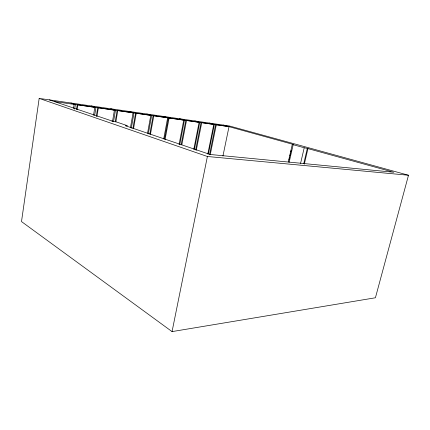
<?xml version="1.0" encoding="UTF-8"?>
<svg xmlns="http://www.w3.org/2000/svg" width="430" height="430" viewBox="0 0 430 430"><rect width="100%" height="100%" fill="white"/><g stroke="black" fill="none" stroke-linecap="round" stroke-linejoin="round"><path stroke-width="0.64" d="M39.173 98.4L21.5 221.579L172.054 331.6L375.422 297.77L408.5 175.246L229.48 125.985L39.173 98.4L207.394 156.493L408.5 175.246M73.514 108.371L74.127 104.399L73.514 104.194L228.33 126.479M74.659 109.112L75.384 104.463L70.939 103.001M76.519 109.365L77.244 104.732L94.799 107.371L93.514 115.31M77.131 109.575L77.857 104.936M94.659 115.331L95.944 107.425L91.386 105.968M96.304 116.283L97.707 107.677L114.412 110.193L112.515 121.443M96.933 116.498L98.336 107.882M113.558 121.443L115.45 110.231L110.795 108.779M115.229 121.658L117.127 110.472L133.042 112.87L130.51 127.361M115.869 121.878L117.772 110.671M131.327 128.102L133.988 112.902L129.253 111.456M132.918 128.301L135.579 113.128L150.763 115.417L147.538 133.262M133.563 128.516L136.235 113.326M148.285 133.881L151.623 115.439L146.818 114.004M149.801 134.063L153.139 115.654L167.641 117.841L163.712 138.944M150.452 134.284L153.8 115.853M164.496 138.885L168.42 117.858M165.034 139.766L169.092 118.051L163.561 116.428M179.063 144.518L183.734 120.158L183.056 119.959M179.778 144.442L184.438 120.158L179.53 118.744M181.154 144.588L185.819 120.357L199.09 122.367L193.779 149.35M181.82 144.813L186.496 120.556M194.43 149.258L199.735 122.362L194.79 120.959M195.618 150.049L201.047 122.55L213.769 124.474L207.787 154.107M196.284 150.274L201.729 122.743M172.054 331.6L207.394 156.493M208.378 154.004L214.35 124.463L209.372 123.071M209.507 154.784L215.607 124.646L229.018 126.667L222.933 156.058M210.313 154.354L216.29 124.84M288.267 162.013L292.303 144.373L293.26 144.442L223.331 125.092M289.014 160.008L289.61 157.401M289.911 156.095L290.508 153.488M290.809 152.182L291.255 150.226M289.154 162.266L293.179 144.7L292.325 144.405M300.57 163.411L304.22 147.759L293.179 144.7M303.8 163.443L307.316 148.431L393.735 172.242L210.06 154.467L125.549 125.759A3.994 0.376 10.7 0 0 127.07 125.571L116.74 122.077A3.623 0.333 10.6 0 0 112.617 121.201L49.375 99.878M304.306 164.158L307.977 148.511L304.22 147.759M111.816 121.088L112.268 121.147M292.599 144.356L293.26 144.442M54.282 101.544L74.127 104.399M169.092 118.051L183.734 120.158M213.081 124.281L213.769 124.474M198.413 122.174L199.09 122.367M169.866 118.062L170.538 118.261M166.969 117.648L167.641 117.841M150.102 115.219L150.763 115.417M132.392 112.671L133.042 112.87M113.773 109.989L114.412 110.193M94.17 107.172L94.799 107.371"/></g></svg>
